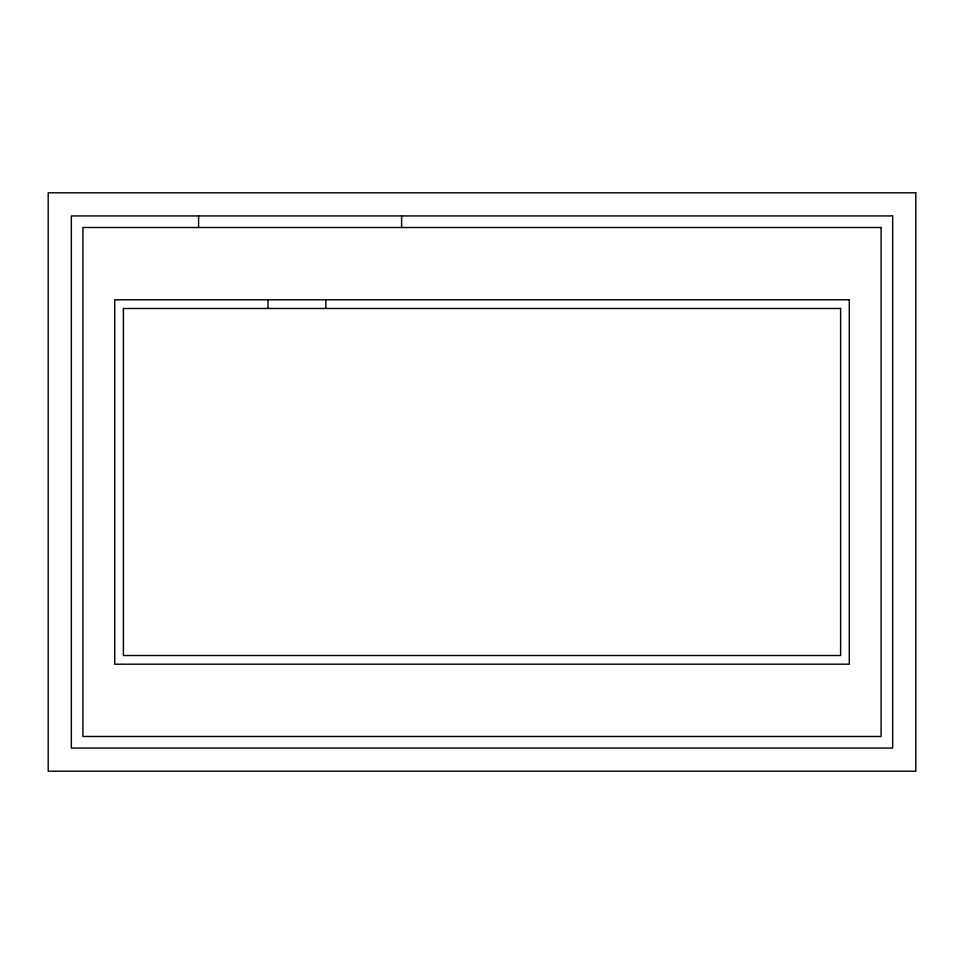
<?xml version="1.0" encoding="UTF-8"?>
<svg xmlns="http://www.w3.org/2000/svg" width="964" height="964" viewBox="0 0 964 964"><rect width="100%" height="100%" fill="white"/><g stroke="black" fill="none" stroke-linecap="round" stroke-linejoin="round"><path stroke-width="1.45" d="M401.602 215.936L401.602 227.504M325.832 299.804L325.832 308.48M267.992 299.804L267.992 308.48M198.584 215.936L198.584 227.504M915.8 192.8L48.2 192.8L48.2 771.2L915.8 771.2L915.8 192.8M892.664 215.936L71.336 215.936L71.336 748.064L892.664 748.064L892.664 215.936M881.096 227.504L82.904 227.504L82.904 736.496L881.096 736.496L881.096 227.504M849.284 299.804L114.716 299.804L114.716 664.196L849.284 664.196L849.284 299.804M840.608 308.48L123.392 308.48L123.392 655.52L840.608 655.52L840.608 308.48"/></g></svg>
